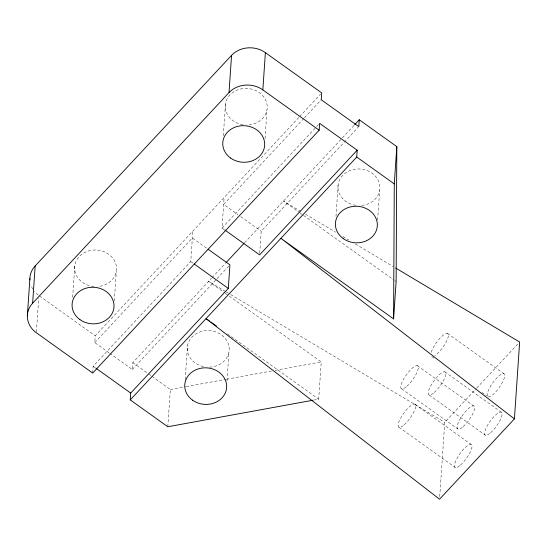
<?xml version="1.0" encoding="UTF-8"?>
<svg xmlns="http://www.w3.org/2000/svg" width="547" height="547" viewBox="0 0 547 547"><rect width="100%" height="100%" fill="white"/><g stroke="black" fill="none" stroke-linecap="round" stroke-linejoin="round"><path stroke-width="0.41" stroke-dasharray="2.73 2.05" d="M36.417 331.92L38.728 298.047M72.648 297.363L74.843 265.186M92.689 373.047L93.161 366.21L190.753 261.555L192.831 231.135M109.106 352.883L94.768 342.627L95.233 335.79L299.059 117.222M114.296 301.035L116.32 271.401M109.79 353.369L132.319 369.485L132.784 362.647L211.491 278.245M167.799 426.756L170.343 389.498L151.902 376.315M185.194 379.618L187.505 345.752M223.326 135.786L225.521 103.609M224.092 229.466L222.041 228.003L224.12 197.583M227.019 380.753L228.981 351.967M265.035 138.61L266.998 109.824M259.709 253.172L261.206 231.278L343.694 142.815M313.677 400.103L318.71 399.18L321.253 361.923L229.323 296.187M335.988 216.352L338.183 184.175M377.635 220.024L379.659 190.383M439.706 496.662L444.773 422.332L476.116 388.719M299.64 116.6L320.549 94.173M94.768 342.627L192.359 237.972L207.381 248.714M303.817 118.453L223.648 204.421L237.993 214.677M304.399 117.831L321.246 99.766M222.041 228.003L316.152 127.082M316.734 126.46L319.639 123.349M212.072 277.623L225.419 263.312M244.577 242.772L354.059 125.366M132.319 369.485L229.337 265.452M344.275 142.193L358.223 127.246M476.697 388.096L518.488 343.284M170.343 389.498L185.433 386.743M186.267 386.592L225.672 379.392M226.513 379.235L271.784 370.962M275.141 370.353L321.253 361.923M301.069 211.573L283.462 201.07L299.359 212.434M305.472 214.198L335.543 232.154M342.88 236.53L348.747 240.03M355.345 243.969L393.491 266.738M225.46 291.428L208.592 281.363L224.489 292.727M226.191 291.866L229.863 294.054M230.595 294.491L444.773 422.332M300.05 212.933L302.819 214.909M303.51 215.402L394.052 280.146M394.743 280.645L396.124 281.63M447.46 333.383L503.787 373.669M240.721 216.626L261.206 231.278M431.774 356.589L435.207 359.044M481.921 392.445L486.727 395.884M444.834 371.816L501.168 412.103M417.368 365.649L473.702 405.929M429.149 395.023L485.483 435.303M401.683 388.849L458.017 429.128M414.749 404.083L471.083 444.362M190.753 261.555L193.488 263.504M225.179 293.219L228.632 295.695M399.064 427.282L455.398 467.562M227.477 333.937L318.71 399.18M39.589 296.002L95.233 335.79M132.784 362.647L147.806 373.389M148.49 373.874L151.218 375.83M93.161 366.21L95.205 367.673M203.532 366.613A20.991 18.29 3.9 0 1 192.031 336.979A20.991 18.29 3.9 0 1 227.381 341.684A20.991 18.29 3.9 0 1 207.409 367.126M93.961 286.512A20.991 18.29 3.9 0 1 77.571 258.615A20.991 18.29 3.9 0 1 113.229 258.69A20.991 18.29 3.9 0 1 97.879 286.519M38.297 295.059A24.075 20.971 3.9 0 1 34.557 291.483M32.861 289.144A24.075 20.971 3.9 0 1 30.782 284.666M243.087 124.75A20.991 18.29 3.9 0 1 229.097 95.91A20.991 18.29 3.9 0 1 264.707 98.296A20.991 18.29 3.9 0 1 247.005 125.017M355.748 205.316A20.991 18.29 3.9 0 1 341.465 176.838A20.991 18.29 3.9 0 1 376.849 178.069A20.991 18.29 3.9 0 1 361.225 205.508M431.248 352.302A14.058 3.986 -54.4 0 1 443.056 335.297A14.058 3.986 -54.4 0 1 447.378 339.359A14.058 3.986 -54.4 0 1 434.817 355.659M487.336 396.151A14.058 3.986 -54.4 0 1 497.934 376.849A14.058 3.986 -54.4 0 1 502.871 381.498A14.058 3.986 -54.4 0 1 488.102 396.869M406.804 386.339A14.058 3.986 -54.4 0 0 418.134 366.367A14.058 3.986 -54.4 0 0 403.652 379.044A14.058 3.986 -54.4 0 0 406.804 386.339M463.131 426.619A14.058 3.986 -54.4 0 0 474.468 406.647A14.058 3.986 -54.4 0 0 459.979 419.323A14.058 3.986 -54.4 0 0 463.131 426.619M404.178 424.773A14.058 3.986 -54.4 0 0 415.515 404.801A14.058 3.986 -54.4 0 0 401.026 417.47A14.058 3.986 -54.4 0 0 404.178 424.773M460.512 465.053A14.058 3.986 -54.4 0 0 471.849 445.08A14.058 3.986 -54.4 0 0 457.36 457.757A14.058 3.986 -54.4 0 0 460.512 465.053M434.263 392.507A14.058 3.986 -54.4 0 0 445.6 372.541A14.058 3.986 -54.4 0 0 431.111 385.211A14.058 3.986 -54.4 0 0 434.263 392.507M490.597 432.793A14.058 3.986 -54.4 0 0 501.934 412.821A14.058 3.986 -54.4 0 0 487.445 425.498A14.058 3.986 -54.4 0 0 490.597 432.793"/><path stroke-width="0.82" d="M209.508 321.089L206.048 318.614L439.535 499.192L514.412 418.906L280.926 238.328L393.587 318.887L394.284 183.895L396.821 146.637L359.27 119.779L354.641 124.743M396.821 146.637L396.124 281.63L393.587 318.887M27.35 315.804L29.887 278.546M312.843 400.254L167.799 426.756L130.248 399.905L356.726 157.037L357.191 150.199L319.639 123.349L319.174 130.186L92.689 373.047L36.362 332.767A24.075 20.971 3.9 0 1 32.629 303.209L35.165 265.951L231.566 55.35A24.075 20.971 3.9 0 1 265.384 52.642L321.711 92.928L321.246 99.766L358.805 126.624L359.27 119.779M130.248 399.905L130.712 393.067L228.311 288.406L229.918 264.83L208.065 249.206M32.629 303.209L229.022 92.607L231.566 55.35M319.174 130.186L262.84 89.899L265.384 52.642M514.412 418.906L519.65 342.039L395.686 268.051M226 262.69L243.996 243.394M357.191 150.199L259.599 254.854L224.776 229.952M356.726 157.037L394.284 183.895M194.171 263.996L228.311 288.406M210.889 322.074L216.414 326.033M95.889 368.165L130.712 393.067M229.022 92.607A24.075 20.971 3.9 0 1 262.84 89.899M29.907 279.92A24.075 20.971 3.9 0 1 35.165 265.951M230.602 158.035A20.991 18.29 3.9 0 0 264.454 147.081A20.991 18.29 3.9 0 0 236.099 126.801A20.991 18.29 3.9 0 0 230.602 158.035M79.924 319.619A20.991 18.29 3.9 0 0 113.776 308.658A20.991 18.29 3.9 0 0 85.421 288.378A20.991 18.29 3.9 0 0 79.924 319.619M192.585 400.178A20.991 18.29 3.9 0 0 226.437 389.225A20.991 18.29 3.9 0 0 198.082 368.945A20.991 18.29 3.9 0 0 192.585 400.178M343.263 238.601A20.991 18.29 3.9 0 0 377.115 227.641A20.991 18.29 3.9 0 0 348.76 207.361A20.991 18.29 3.9 0 0 343.263 238.601"/></g></svg>
